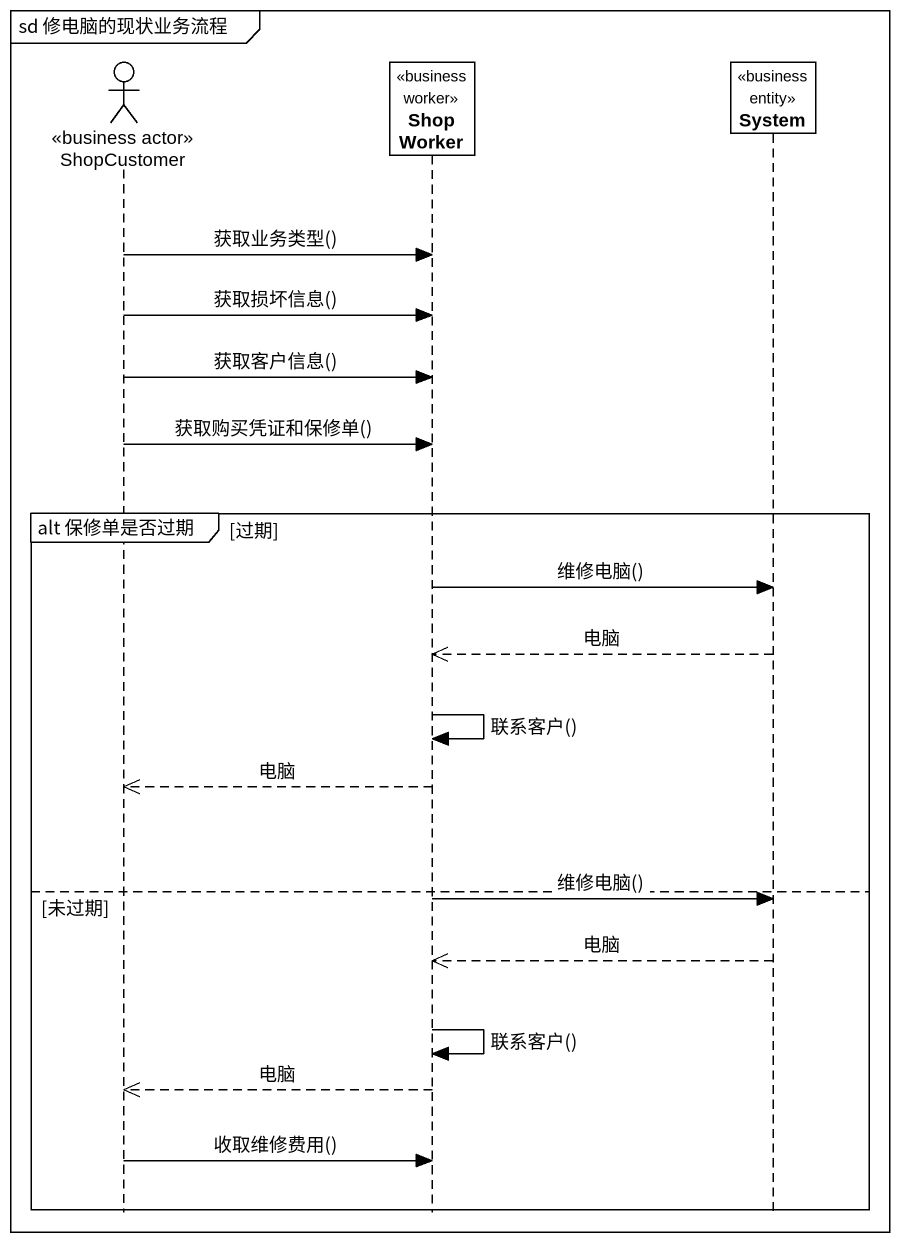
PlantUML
@startuml
mainframe sd 修电脑的现状业务流程
hide footbox
actor ShopCustomer <<business actor>>
participant ShopWorker <<business worker>>
participant System <<business entity>>

ShopCustomer -> ShopWorker : 获取业务类型()
ShopCustomer -> ShopWorker : 获取损坏信息()
ShopCustomer -> ShopWorker : 获取客户信息()
ShopCustomer -> ShopWorker : 获取购买凭证和保修单()
group alt 保修单是否过期 [过期]
  ShopWorker -> System : 维修电脑()
  System -->> ShopWorker : 电脑
  ShopWorker -> ShopWorker : 联系客户()
  ShopWorker -->> ShopCustomer : 电脑
else 未过期
  ShopWorker -> System : 维修电脑()
  System -->> ShopWorker : 电脑
  ShopWorker -> ShopWorker : 联系客户()
  ShopWorker -->> ShopCustomer : 电脑
  ShopCustomer -> ShopWorker : 收取维修费用()
end
@enduml
